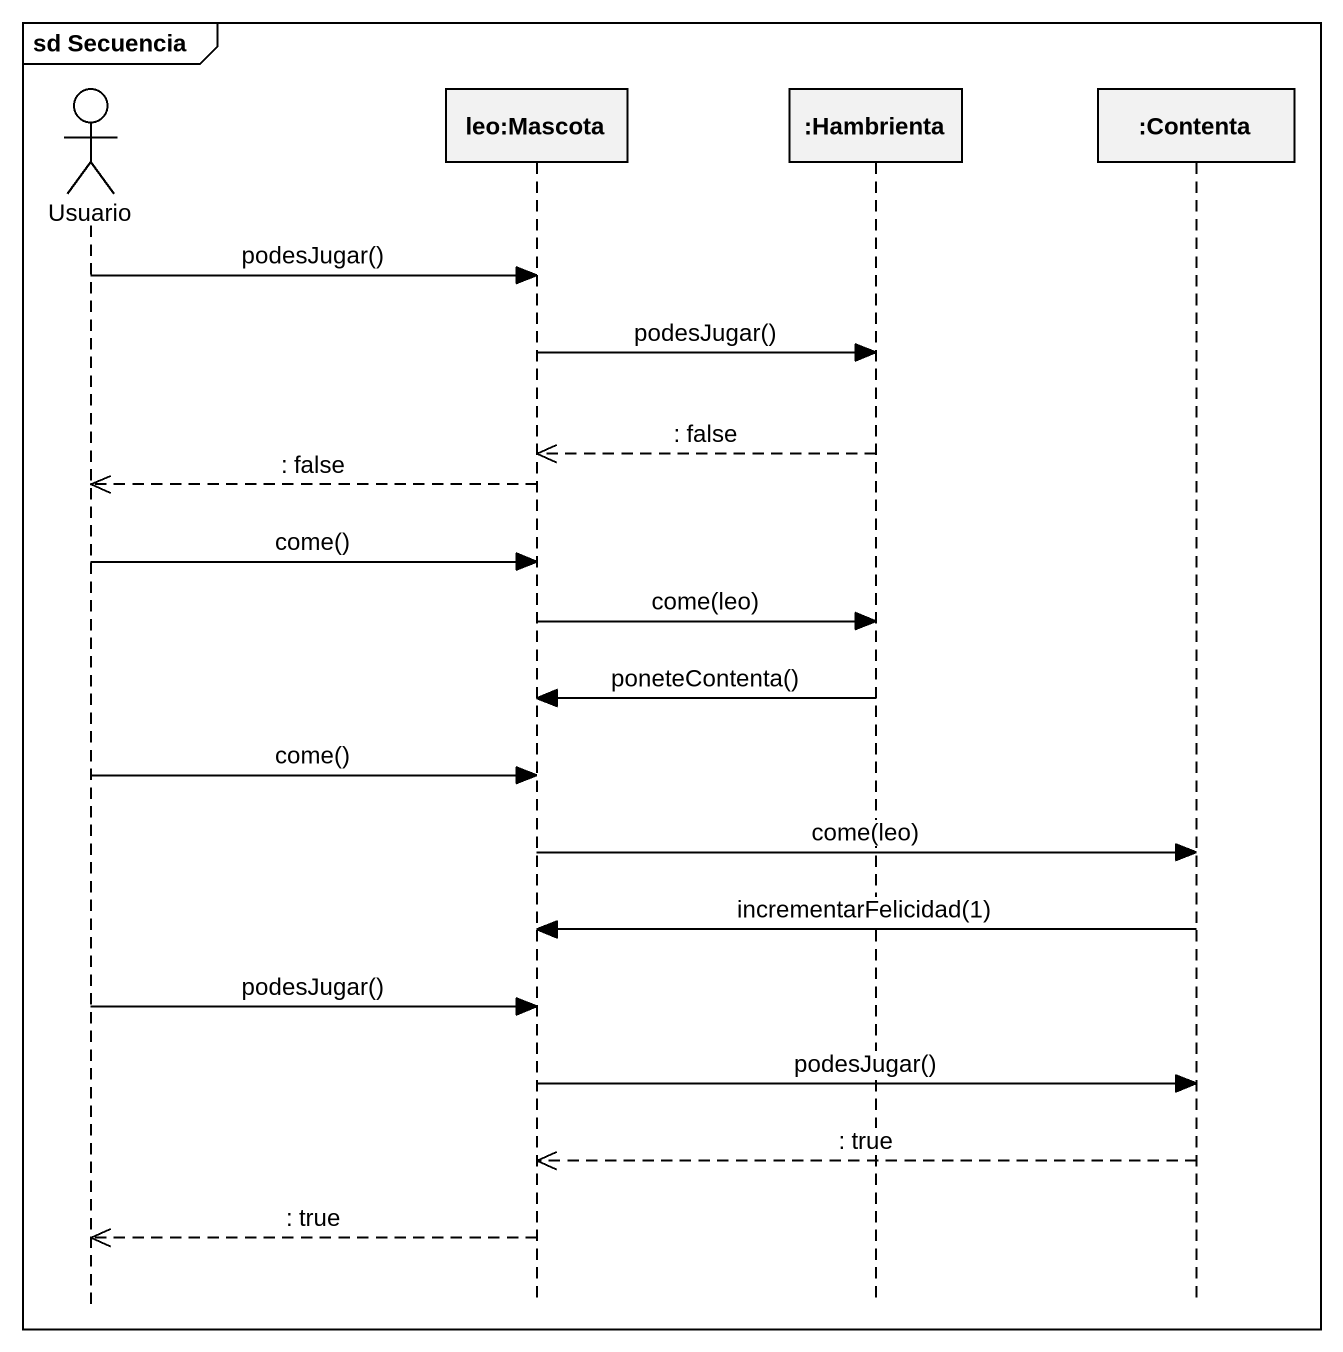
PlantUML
@startuml
mainframe sd Secuencia
hide footbox
actor Usuario
participant "leo:Mascota" as leo_Mascota
participant ":Hambrienta" as Hambrienta
participant ":Contenta" as Contenta

Usuario -> leo_Mascota : podesJugar()
leo_Mascota -> Hambrienta : podesJugar()
Hambrienta -->> leo_Mascota : : false
leo_Mascota -->> Usuario : : false
Usuario -> leo_Mascota : come()
leo_Mascota -> Hambrienta : come(leo)
Hambrienta -> leo_Mascota : poneteContenta()
Usuario -> leo_Mascota : come()
leo_Mascota -> Contenta : come(leo)
Contenta -> leo_Mascota : incrementarFelicidad(1)
Usuario -> leo_Mascota : podesJugar()
leo_Mascota -> Contenta : podesJugar()
Contenta -->> leo_Mascota : : true
leo_Mascota -->> Usuario : : true
@enduml
